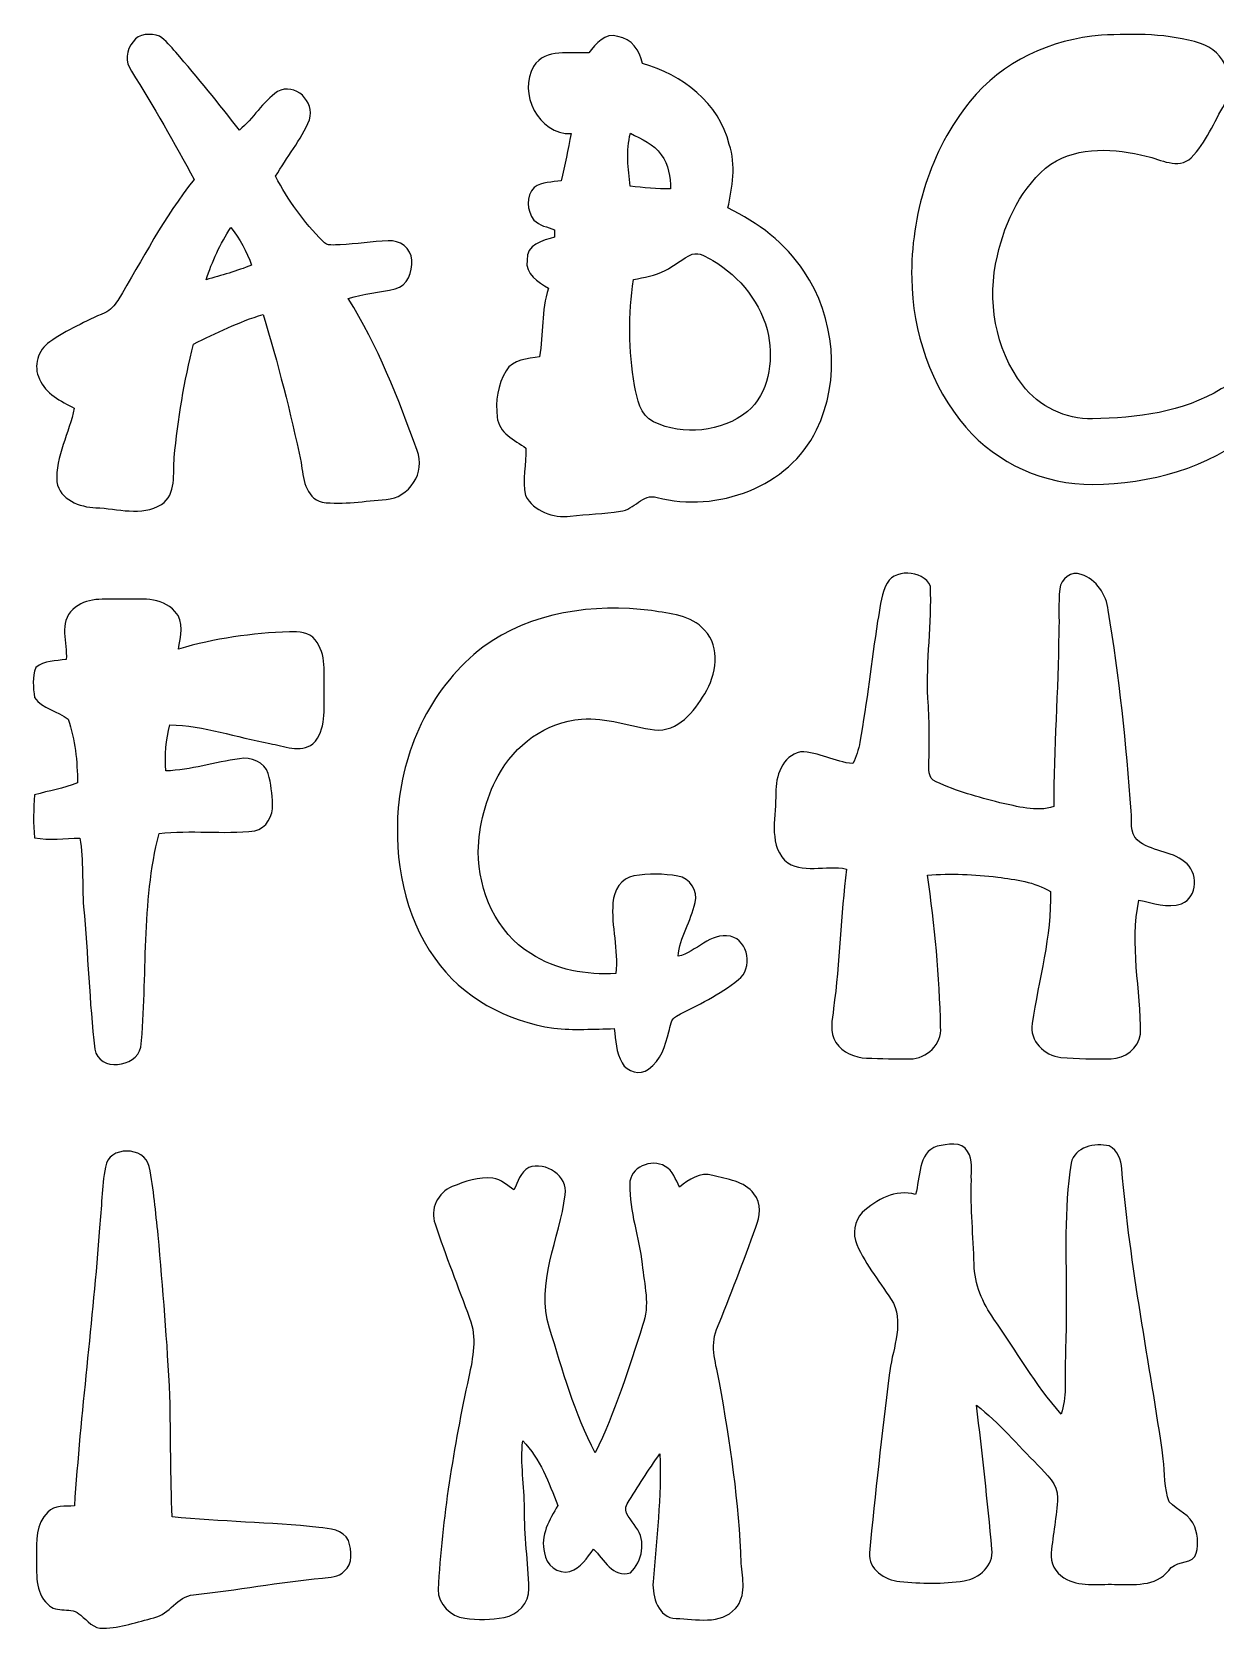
# Model space of a CAD drawing. Header units: centimetres. Extents: x -10.1 to 10.1, y -13.1 to 13.4.
# Drawn here: x -10.04 to 1.39, y -2.04 to 13.39 of the extents above; entities that cross this region are included whole.
import ezdxf

# ---------------------------------------------------------------- set-up
doc = ezdxf.new("R2010")
doc.units = ezdxf.units.CM
doc.header["$MEASUREMENT"] = 0
doc.layers.add('Camada 1', color=7, linetype='Continuous')

msp = doc.modelspace()

# ---------------------------------------------------------------- linework, layer by layer
at = {"layer": 'Camada 1', "color": 156}
for points, knots in [([(-9.05862, 13.29372), (-9.00677, 13.37839), (-8.88752, 13.37486), (-8.80392, 13.3484), (-8.80392, 13.3484), (-8.74289, 13.30571), (-8.69526, 13.24715), (-8.64552, 13.19247), (-8.64552, 13.19247), (-8.43597, 12.94588), (-8.22889, 12.69682), (-8.03204, 12.43965), (-8.03204, 12.43965), (-7.89552, 12.55042), (-7.80873, 12.71305), (-7.66234, 12.81147), (-7.66234, 12.81147), (-7.49477, 12.90567), (-7.2958, 12.71375), (-7.35436, 12.54054), (-7.35436, 12.54054), (-7.43654, 12.34369), (-7.57519, 12.17682), (-7.68208, 11.99338), (-7.68208, 11.99338), (-7.56179, 11.76408), (-7.41009, 11.54923), (-7.22629, 11.36685), (-7.22629, 11.36685), (-7.18538, 11.31358), (-7.11517, 11.33263), (-7.05767, 11.33263), (-7.05767, 11.33263), (-6.90279, 11.33968), (-6.74899, 11.36297), (-6.59411, 11.37002), (-6.59411, 11.37002), (-6.48511, 11.38132), (-6.36905, 11.29735), (-6.36622, 11.18305), (-6.36622, 11.18305), (-6.35811, 11.07369), (-6.40432, 10.93152), (-6.52533, 10.90612), (-6.52533, 10.90612), (-6.67561, 10.86979), (-6.8319, 10.86167), (-6.97934, 10.81334), (-6.97934, 10.81334), (-6.695, 10.35508), (-6.4971, 9.85026), (-6.31542, 9.34473), (-6.31542, 9.34473), (-6.22618, 9.13659), (-6.39197, 8.88259), (-6.61492, 8.8713), (-6.61492, 8.8713), (-6.81955, 8.85684), (-7.02592, 8.81873), (-7.23053, 8.84413), (-7.23053, 8.84413), (-7.40233, 8.88858), (-7.41186, 9.08438), (-7.43549, 9.22761), (-7.43549, 9.22761), (-7.53604, 9.7102), (-7.66022, 10.18786), (-7.80274, 10.65952), (-7.80274, 10.65952), (-8.03557, 10.58615), (-8.25641, 10.48103), (-8.47478, 10.37307), (-8.47478, 10.37307), (-8.56473, 10.0136), (-8.62718, 9.64635), (-8.66034, 9.27734), (-8.66034, 9.27734), (-8.67515, 9.12354), (-8.63635, 8.92245), (-8.78557, 8.82156), (-8.78557, 8.82156), (-8.97713, 8.70514), (-9.20962, 8.78346), (-9.4181, 8.79157), (-9.4181, 8.79157), (-9.57367, 8.79581), (-9.76524, 8.86882), (-9.79592, 9.03993), (-9.79592, 9.03993), (-9.80969, 9.2897), (-9.67351, 9.51406), (-9.62659, 9.75395), (-9.62659, 9.75395), (-9.75606, 9.82098), (-9.90458, 9.89117), (-9.96349, 10.03476), (-9.96349, 10.03476), (-10.02594, 10.15894), (-9.9762, 10.31627), (-9.86402, 10.39318), (-9.86402, 10.39318), (-9.69997, 10.50924), (-9.51476, 10.59109), (-9.33309, 10.6754), (-9.33309, 10.6754), (-9.27699, 10.69798), (-9.23678, 10.74384), (-9.20714, 10.795), (-9.20714, 10.795), (-8.96549, 11.18693), (-8.76088, 11.60356), (-8.46807, 11.96199), (-8.46807, 11.96199), (-8.65963, 12.31723), (-8.86106, 12.66754), (-9.07415, 13.01009), (-9.07415, 13.01009), (-9.13729, 13.09511), (-9.12741, 13.21505), (-9.05862, 13.29372)], [0, 0, 0, 0, 0.03225806, 0.03225806, 0.03225806, 0.03225806, 0.06451613, 0.06451613, 0.06451613, 0.06451613, 0.09677419, 0.09677419, 0.09677419, 0.09677419, 0.12903226, 0.12903226, 0.12903226, 0.12903226, 0.16129032, 0.16129032, 0.16129032, 0.16129032, 0.19354839, 0.19354839, 0.19354839, 0.19354839, 0.22580645, 0.22580645, 0.22580645, 0.22580645, 0.25806452, 0.25806452, 0.25806452, 0.25806452, 0.29032258, 0.29032258, 0.29032258, 0.29032258, 0.32258065, 0.32258065, 0.32258065, 0.32258065, 0.35483871, 0.35483871, 0.35483871, 0.35483871, 0.38709677, 0.38709677, 0.38709677, 0.38709677, 0.41935484, 0.41935484, 0.41935484, 0.41935484, 0.4516129, 0.4516129, 0.4516129, 0.4516129, 0.48387097, 0.48387097, 0.48387097, 0.48387097, 0.51612903, 0.51612903, 0.51612903, 0.51612903, 0.5483871, 0.5483871, 0.5483871, 0.5483871, 0.58064516, 0.58064516, 0.58064516, 0.58064516, 0.61290323, 0.61290323, 0.61290323, 0.61290323, 0.64516129, 0.64516129, 0.64516129, 0.64516129, 0.67741935, 0.67741935, 0.67741935, 0.67741935, 0.70967742, 0.70967742, 0.70967742, 0.70967742, 0.74193548, 0.74193548, 0.74193548, 0.74193548, 0.77419355, 0.77419355, 0.77419355, 0.77419355, 0.80645161, 0.80645161, 0.80645161, 0.80645161, 0.83870968, 0.83870968, 0.83870968, 0.83870968, 0.87096774, 0.87096774, 0.87096774, 0.87096774, 0.90322581, 0.90322581, 0.90322581, 0.90322581, 0.93548387, 0.93548387, 0.93548387, 0.93548387, 1, 1, 1, 1]), ([(-4.65525, 13.18648), (-4.5854, 13.27008), (-4.50215, 13.38826), (-4.37479, 13.34381), (-4.37479, 13.34381), (-4.23969, 13.32582), (-4.16594, 13.20623), (-4.13737, 13.08417), (-4.13737, 13.08417), (-3.75673, 12.97763), (-3.39407, 12.70141), (-3.29881, 12.30206), (-3.29881, 12.30206), (-3.23108, 12.10027), (-3.26955, 11.88966), (-3.31152, 11.68788), (-3.31152, 11.68788), (-3.0219, 11.54712), (-2.7559, 11.34815), (-2.57703, 11.07651), (-2.57703, 11.07651), (-2.27965, 10.63166), (-2.21791, 10.02629), (-2.45674, 9.54263), (-2.45674, 9.54263), (-2.72133, 8.98736), (-3.42018, 8.74148), (-3.99555, 8.88964), (-3.99555, 8.88964), (-4.13631, 8.93586), (-4.21745, 8.76723), (-4.3501, 8.75735), (-4.3501, 8.75735), (-4.51061, 8.73372), (-4.67325, 8.72842), (-4.83446, 8.70902), (-4.83446, 8.70902), (-4.99991, 8.68715), (-5.18583, 8.7577), (-5.26803, 8.90905), (-5.26803, 8.90905), (-5.30436, 9.05933), (-5.25744, 9.21455), (-5.26274, 9.3673), (-5.26274, 9.3673), (-5.37457, 9.44386), (-5.52626, 9.51406), (-5.54107, 9.66716), (-5.54107, 9.66716), (-5.55978, 9.81851), (-5.53473, 9.98184), (-5.4557, 10.11413), (-5.4557, 10.11413), (-5.38902, 10.22631), (-5.24544, 10.22843), (-5.1315, 10.25031), (-5.1315, 10.25031), (-5.09551, 10.47009), (-5.11598, 10.69692), (-5.04684, 10.91106), (-5.04684, 10.91106), (-5.14456, 10.97386), (-5.27402, 11.04511), (-5.2518, 11.18376), (-5.2518, 11.18376), (-5.26661, 11.33545), (-5.09729, 11.3725), (-4.98651, 11.4067), (-4.98651, 11.4067), (-4.98651, 11.42434), (-4.98615, 11.45998), (-4.98615, 11.47762), (-4.98615, 11.47762), (-5.05424, 11.50408), (-5.13432, 11.51501), (-5.18617, 11.57111), (-5.18617, 11.57111), (-5.25426, 11.6593), (-5.26767, 11.80288), (-5.18407, 11.88543), (-5.18407, 11.88543), (-5.10892, 11.94011), (-5.01049, 11.93764), (-4.92195, 11.94858), (-4.92195, 11.94858), (-4.88984, 12.10098), (-4.85386, 12.25232), (-4.8274, 12.40577), (-4.8274, 12.40577), (-5.14419, 12.39555), (-5.33964, 12.79877), (-5.18971, 13.05594), (-5.18971, 13.05594), (-5.07152, 13.2348), (-4.83588, 13.1766), (-4.65525, 13.18648)], [0, 0, 0, 0, 0.04, 0.04, 0.04, 0.04, 0.08, 0.08, 0.08, 0.08, 0.12, 0.12, 0.12, 0.12, 0.16, 0.16, 0.16, 0.16, 0.2, 0.2, 0.2, 0.2, 0.24, 0.24, 0.24, 0.24, 0.28, 0.28, 0.28, 0.28, 0.32, 0.32, 0.32, 0.32, 0.36, 0.36, 0.36, 0.36, 0.4, 0.4, 0.4, 0.4, 0.44, 0.44, 0.44, 0.44, 0.48, 0.48, 0.48, 0.48, 0.52, 0.52, 0.52, 0.52, 0.56, 0.56, 0.56, 0.56, 0.6, 0.6, 0.6, 0.6, 0.64, 0.64, 0.64, 0.64, 0.68, 0.68, 0.68, 0.68, 0.72, 0.72, 0.72, 0.72, 0.76, 0.76, 0.76, 0.76, 0.8, 0.8, 0.8, 0.8, 0.84, 0.84, 0.84, 0.84, 0.88, 0.88, 0.88, 0.88, 0.92, 0.92, 0.92, 0.92, 1, 1, 1, 1]), ([(0.29598, 13.35651), (0.6163, 13.3731), (0.94473, 13.37344), (1.25377, 13.27784), (1.25377, 13.27784), (1.48378, 13.20518), (1.62877, 12.90496), (1.48943, 12.69223), (1.48943, 12.69223), (1.38289, 12.51866), (1.3088, 12.31864), (1.16451, 12.17153), (1.16451, 12.17153), (1.0354, 12.05723), (0.86995, 12.15636), (0.72989, 12.18953), (0.72989, 12.18953), (0.42862, 12.26185), (0.08113, 12.28689), (-0.19085, 12.11226), (-0.19085, 12.11226), (-0.47342, 11.8999), (-0.63183, 11.56123), (-0.70908, 11.22397), (-0.70908, 11.22397), (-0.81068, 10.80099), (-0.73342, 10.32544), (-0.46601, 9.97761), (-0.46601, 9.97761), (-0.30902, 9.76736), (-0.05045, 9.64459), (0.21132, 9.65059), (0.21132, 9.65059), (0.63816, 9.65623), (1.08267, 9.71444), (1.45486, 9.93845), (1.45486, 9.93845), (1.52541, 9.97231), (1.59914, 10.03546), (1.68275, 10.01148), (1.68275, 10.01148), (1.86689, 9.93386), (1.9251, 9.65799), (1.76213, 9.52782), (1.76213, 9.52782), (1.32997, 9.1768), (0.76305, 9.01911), (0.21201, 9.017), (0.21201, 9.017), (-0.25152, 9.01276), (-0.71084, 9.21808), (-1.01389, 9.56945), (-1.01389, 9.56945), (-1.35502, 9.96456), (-1.52752, 10.48879), (-1.5367, 11.00737), (-1.5367, 11.00737), (-1.54445, 11.61768), (-1.36031, 12.24138), (-0.97225, 12.71869), (-0.97225, 12.71869), (-0.66569, 13.10181), (-0.18767, 13.31948), (0.29598, 13.35651)], [0, 0, 0, 0, 0.05882353, 0.05882353, 0.05882353, 0.05882353, 0.11764706, 0.11764706, 0.11764706, 0.11764706, 0.17647059, 0.17647059, 0.17647059, 0.17647059, 0.23529412, 0.23529412, 0.23529412, 0.23529412, 0.29411765, 0.29411765, 0.29411765, 0.29411765, 0.35294118, 0.35294118, 0.35294118, 0.35294118, 0.41176471, 0.41176471, 0.41176471, 0.41176471, 0.47058824, 0.47058824, 0.47058824, 0.47058824, 0.52941176, 0.52941176, 0.52941176, 0.52941176, 0.58823529, 0.58823529, 0.58823529, 0.58823529, 0.64705882, 0.64705882, 0.64705882, 0.64705882, 0.70588235, 0.70588235, 0.70588235, 0.70588235, 0.76470588, 0.76470588, 0.76470588, 0.76470588, 0.82352941, 0.82352941, 0.82352941, 0.82352941, 0.88235294, 0.88235294, 0.88235294, 0.88235294, 1, 1, 1, 1]), ([(-4.25555, 11.89743), (-4.25555, 11.89743), (-4.25555, 11.89743), (-4.25555, 11.89743), (-4.25555, 11.89743), (-4.12644, 11.88191), (-3.99661, 11.87273), (-3.86644, 11.87167), (-3.86644, 11.87167), (-3.86785, 11.98668), (-3.88513, 12.10733), (-3.95569, 12.20187), (-3.95569, 12.20187), (-4.0259, 12.30559), (-4.14655, 12.35498), (-4.25414, 12.40966), (-4.25414, 12.40966), (-4.29718, 12.24138), (-4.27743, 12.06712), (-4.25555, 11.89743)], [0, 0, 0, 0, 0.16666667, 0.16666667, 0.16666667, 0.16666667, 0.33333333, 0.33333333, 0.33333333, 0.33333333, 0.5, 0.5, 0.5, 0.5, 0.66666667, 0.66666667, 0.66666667, 0.66666667, 1, 1, 1, 1]), ([(-8.35307, 10.99326), (-8.35307, 10.99326), (-8.35307, 10.99326), (-8.35307, 10.99326), (-8.35307, 10.99326), (-8.20561, 11.037), (-8.05673, 11.07757), (-7.91351, 11.13472), (-7.91351, 11.13472), (-7.96148, 11.26596), (-8.0264, 11.39048), (-8.11494, 11.49879), (-8.11494, 11.49879), (-8.21548, 11.34145), (-8.29627, 11.17141), (-8.35307, 10.99326)], [0, 0, 0, 0, 0.2, 0.2, 0.2, 0.2, 0.4, 0.4, 0.4, 0.4, 0.6, 0.6, 0.6, 0.6, 1, 1, 1, 1]), ([(-3.91865, 11.08286), (-3.91865, 11.08286), (-3.91865, 11.08286), (-3.91865, 11.08286), (-3.91865, 11.08286), (-4.01319, 11.03312), (-4.12043, 11.01795), (-4.22416, 10.99643), (-4.22416, 10.99643), (-4.27496, 10.65812), (-4.26966, 10.31028), (-4.21569, 9.97267), (-4.21569, 9.97267), (-4.18641, 9.84497), (-4.16489, 9.68375), (-4.03083, 9.62201), (-4.03083, 9.62201), (-3.74332, 9.48019), (-3.37502, 9.52429), (-3.12278, 9.71973), (-3.12278, 9.71973), (-2.91606, 9.89929), (-2.87408, 10.19986), (-2.92064, 10.45668), (-2.92064, 10.45668), (-2.98062, 10.76254), (-3.1958, 11.02218), (-3.45827, 11.18129), (-3.45827, 11.18129), (-3.51895, 11.21268), (-3.58527, 11.26207), (-3.65653, 11.24126), (-3.65653, 11.24126), (-3.74931, 11.19751), (-3.82729, 11.12872), (-3.91865, 11.08286)], [0, 0, 0, 0, 0.1, 0.1, 0.1, 0.1, 0.2, 0.2, 0.2, 0.2, 0.3, 0.3, 0.3, 0.3, 0.4, 0.4, 0.4, 0.4, 0.5, 0.5, 0.5, 0.5, 0.6, 0.6, 0.6, 0.6, 0.7, 0.7, 0.7, 0.7, 0.8, 0.8, 0.8, 0.8, 1, 1, 1, 1]), ([(-1.78893, 8.03275), (-1.72649, 8.2116), (-1.42416, 8.19043), (-1.35573, 8.03486), (-1.35573, 8.03486), (-1.33879, 7.67362), (-1.39912, 7.31166), (-1.38041, 6.94972), (-1.38041, 6.94972), (-1.3656, 6.74933), (-1.36313, 6.54826), (-1.37018, 6.34753), (-1.37018, 6.34753), (-1.36701, 6.27556), (-1.38711, 6.17361), (-1.29962, 6.14398), (-1.29962, 6.14398), (-1.10525, 6.05013), (-0.89464, 5.99615), (-0.6865, 5.94147), (-0.6865, 5.94147), (-0.5154, 5.90585), (-0.33655, 5.84834), (-0.16262, 5.90337), (-0.16262, 5.90337), (-0.16686, 6.46394), (-0.11923, 7.02344), (-0.11535, 7.58401), (-0.11535, 7.58401), (-0.10829, 7.72512), (-0.12171, 7.86694), (-0.10548, 8.00699), (-0.10548, 8.00699), (-0.0963, 8.10048), (0.00881, 8.18585), (0.10125, 8.1474), (0.10125, 8.1474), (0.24977, 8.09837), (0.34395, 7.95055), (0.36264, 7.79992), (0.36264, 7.79992), (0.46884, 7.1568), (0.53728, 6.50804), (0.58349, 5.85786), (0.58349, 5.85786), (0.59689, 5.76579), (0.56268, 5.64973), (0.64347, 5.58095), (0.64347, 5.58095), (0.77328, 5.46664), (0.96801, 5.48111), (1.10031, 5.36892), (1.10031, 5.36892), (1.23331, 5.27578), (1.23048, 5.0292), (1.07102, 4.96534), (1.07102, 4.96534), (0.93415, 4.92054), (0.79304, 4.9717), (0.65863, 4.99991), (0.65863, 4.99991), (0.56797, 4.57164), (0.67697, 4.13525), (0.67486, 3.70382), (0.67486, 3.70382), (0.65405, 3.56904), (0.52351, 3.46745), (0.3891, 3.46745), (0.3891, 3.46745), (0.22754, 3.46392), (0.0649, 3.46604), (-0.09596, 3.4798), (-0.09596, 3.4798), (-0.25364, 3.49956), (-0.40357, 3.63926), (-0.37146, 3.80824), (-0.37146, 3.80824), (-0.31114, 4.23298), (-0.18133, 4.65172), (-0.19649, 5.08458), (-0.19649, 5.08458), (-0.35065, 5.17594), (-0.53128, 5.19923), (-0.70555, 5.22181), (-0.70555, 5.22181), (-0.93062, 5.24968), (-1.15817, 5.25814), (-1.3843, 5.24262), (-1.3843, 5.24262), (-1.31339, 4.75543), (-1.26683, 4.26473), (-1.2573, 3.7726), (-1.2573, 3.7726), (-1.2393, 3.60927), (-1.39276, 3.46569), (-1.55117, 3.46638), (-1.55117, 3.46638), (-1.69192, 3.46287), (-1.83232, 3.4692), (-1.97309, 3.4738), (-1.97309, 3.4738), (-2.08562, 3.47802), (-2.20451, 3.52777), (-2.26835, 3.62374), (-2.26835, 3.62374), (-2.33574, 3.72145), (-2.30222, 3.84457), (-2.292, 3.95323), (-2.292, 3.95323), (-2.22919, 4.40019), (-2.22144, 4.85245), (-2.16675, 5.30014), (-2.16675, 5.30014), (-2.36326, 5.34811), (-2.60032, 5.24157), (-2.76577, 5.38514), (-2.76577, 5.38514), (-2.92206, 5.56577), (-2.84726, 5.81907), (-2.84833, 6.03462), (-2.84833, 6.03462), (-2.85291, 6.19512), (-2.78765, 6.39409), (-2.6109, 6.4329), (-2.6109, 6.4329), (-2.43557, 6.43502), (-2.27824, 6.33377), (-2.10361, 6.31859), (-2.10361, 6.31859), (-2.07327, 6.38527), (-2.04893, 6.45512), (-2.03658, 6.52744), (-2.03658, 6.52744), (-1.96814, 6.91479), (-1.92546, 7.30603), (-1.86584, 7.69443), (-1.86584, 7.69443), (-1.84608, 7.80837), (-1.83373, 7.9255), (-1.78893, 8.03275)], [0, 0, 0, 0, 0.02777778, 0.02777778, 0.02777778, 0.02777778, 0.05555556, 0.05555556, 0.05555556, 0.05555556, 0.08333333, 0.08333333, 0.08333333, 0.08333333, 0.11111111, 0.11111111, 0.11111111, 0.11111111, 0.13888889, 0.13888889, 0.13888889, 0.13888889, 0.16666667, 0.16666667, 0.16666667, 0.16666667, 0.19444444, 0.19444444, 0.19444444, 0.19444444, 0.22222222, 0.22222222, 0.22222222, 0.22222222, 0.25, 0.25, 0.25, 0.25, 0.27777778, 0.27777778, 0.27777778, 0.27777778, 0.30555556, 0.30555556, 0.30555556, 0.30555556, 0.33333333, 0.33333333, 0.33333333, 0.33333333, 0.36111111, 0.36111111, 0.36111111, 0.36111111, 0.38888889, 0.38888889, 0.38888889, 0.38888889, 0.41666667, 0.41666667, 0.41666667, 0.41666667, 0.44444444, 0.44444444, 0.44444444, 0.44444444, 0.47222222, 0.47222222, 0.47222222, 0.47222222, 0.5, 0.5, 0.5, 0.5, 0.52777778, 0.52777778, 0.52777778, 0.52777778, 0.55555556, 0.55555556, 0.55555556, 0.55555556, 0.58333333, 0.58333333, 0.58333333, 0.58333333, 0.61111111, 0.61111111, 0.61111111, 0.61111111, 0.63888889, 0.63888889, 0.63888889, 0.63888889, 0.66666667, 0.66666667, 0.66666667, 0.66666667, 0.69444444, 0.69444444, 0.69444444, 0.69444444, 0.72222222, 0.72222222, 0.72222222, 0.72222222, 0.75, 0.75, 0.75, 0.75, 0.77777778, 0.77777778, 0.77777778, 0.77777778, 0.80555556, 0.80555556, 0.80555556, 0.80555556, 0.83333333, 0.83333333, 0.83333333, 0.83333333, 0.86111111, 0.86111111, 0.86111111, 0.86111111, 0.88888889, 0.88888889, 0.88888889, 0.88888889, 0.91666667, 0.91666667, 0.91666667, 0.91666667, 0.94444444, 0.94444444, 0.94444444, 0.94444444, 1, 1, 1, 1]), ([(-9.63929, 7.80803), (-9.51688, 7.93115), (-9.32991, 7.90539), (-9.17222, 7.90856), (-9.17222, 7.90856), (-8.99618, 7.90504), (-8.7831, 7.9375), (-8.65399, 7.78791), (-8.65399, 7.78791), (-8.55627, 7.6902), (-8.60636, 7.54415), (-8.61836, 7.4249), (-8.61836, 7.4249), (-8.27122, 7.53073), (-7.90927, 7.57765), (-7.54768, 7.59319), (-7.54768, 7.59319), (-7.46054, 7.59354), (-7.35646, 7.59142), (-7.29967, 7.51416), (-7.29967, 7.51416), (-7.18643, 7.37658), (-7.21713, 7.18538), (-7.21147, 7.02027), (-7.21147, 7.02027), (-7.21676, 6.84917), (-7.18714, 6.6435), (-7.32084, 6.51121), (-7.32084, 6.51121), (-7.4422, 6.41526), (-7.60448, 6.49181), (-7.73888, 6.51262), (-7.73888, 6.51262), (-8.05991, 6.57331), (-8.37388, 6.68619), (-8.70231, 6.6943), (-8.70231, 6.6943), (-8.74395, 6.54967), (-8.75312, 6.39797), (-8.74183, 6.2484), (-8.74183, 6.2484), (-8.50053, 6.25651), (-8.26981, 6.33306), (-8.03204, 6.36656), (-8.03204, 6.36656), (-7.92198, 6.38598), (-7.78862, 6.33552), (-7.75299, 6.22194), (-7.75299, 6.22194), (-7.72688, 6.12493), (-7.71384, 6.02473), (-7.71065, 5.92454), (-7.71065, 5.92454), (-7.70536, 5.81625), (-7.77098, 5.69348), (-7.88246, 5.66844), (-7.88246, 5.66844), (-8.19008, 5.6335), (-8.50159, 5.68077), (-8.80815, 5.64303), (-8.80815, 5.64303), (-8.98066, 4.96922), (-8.91786, 4.26507), (-8.98312, 3.57823), (-8.98312, 3.57823), (-9.03111, 3.38067), (-9.38636, 3.33657), (-9.42939, 3.56059), (-9.42939, 3.56059), (-9.48125, 4.01708), (-9.49395, 4.47781), (-9.53664, 4.93535), (-9.53664, 4.93535), (-9.55463, 5.15691), (-9.53311, 5.38091), (-9.57473, 5.6), (-9.57473, 5.6), (-9.72043, 5.59576), (-9.86719, 5.5753), (-10.01218, 5.6021), (-10.01218, 5.6021), (-10.02206, 5.74038), (-10.02347, 5.8794), (-10.00971, 6.01732), (-10.00971, 6.01732), (-9.87248, 6.05825), (-9.72855, 6.07625), (-9.59626, 6.13375), (-9.59626, 6.13375), (-9.59626, 6.34047), (-9.61777, 6.55072), (-9.68551, 6.74722), (-9.68551, 6.74722), (-9.78711, 6.82766), (-9.93457, 6.84564), (-10.01183, 6.95819), (-10.01183, 6.95819), (-10.02242, 7.05309), (-10.03582, 7.1568), (-9.99771, 7.24641), (-9.99771, 7.24641), (-9.91904, 7.31838), (-9.80333, 7.30956), (-9.70456, 7.32508), (-9.70456, 7.32508), (-9.69115, 7.48488), (-9.78182, 7.68526), (-9.63929, 7.80803)], [0, 0, 0, 0, 0.03571429, 0.03571429, 0.03571429, 0.03571429, 0.07142857, 0.07142857, 0.07142857, 0.07142857, 0.10714286, 0.10714286, 0.10714286, 0.10714286, 0.14285714, 0.14285714, 0.14285714, 0.14285714, 0.17857143, 0.17857143, 0.17857143, 0.17857143, 0.21428571, 0.21428571, 0.21428571, 0.21428571, 0.25, 0.25, 0.25, 0.25, 0.28571429, 0.28571429, 0.28571429, 0.28571429, 0.32142857, 0.32142857, 0.32142857, 0.32142857, 0.35714286, 0.35714286, 0.35714286, 0.35714286, 0.39285714, 0.39285714, 0.39285714, 0.39285714, 0.42857143, 0.42857143, 0.42857143, 0.42857143, 0.46428571, 0.46428571, 0.46428571, 0.46428571, 0.5, 0.5, 0.5, 0.5, 0.53571429, 0.53571429, 0.53571429, 0.53571429, 0.57142857, 0.57142857, 0.57142857, 0.57142857, 0.60714286, 0.60714286, 0.60714286, 0.60714286, 0.64285714, 0.64285714, 0.64285714, 0.64285714, 0.67857143, 0.67857143, 0.67857143, 0.67857143, 0.71428571, 0.71428571, 0.71428571, 0.71428571, 0.75, 0.75, 0.75, 0.75, 0.78571429, 0.78571429, 0.78571429, 0.78571429, 0.82142857, 0.82142857, 0.82142857, 0.82142857, 0.85714286, 0.85714286, 0.85714286, 0.85714286, 0.89285714, 0.89285714, 0.89285714, 0.89285714, 0.92857143, 0.92857143, 0.92857143, 0.92857143, 1, 1, 1, 1]), ([(-5.67901, 7.4429), (-5.21652, 7.7865), (-4.60903, 7.86694), (-4.04953, 7.79814), (-4.04953, 7.79814), (-3.87173, 7.76464), (-3.66501, 7.75723), (-3.538, 7.60906), (-3.538, 7.60906), (-3.37819, 7.44114), (-3.42477, 7.17549), (-3.53625, 6.99416), (-3.53625, 6.99416), (-3.63748, 6.82059), (-3.79623, 6.6241), (-4.02025, 6.64386), (-4.02025, 6.64386), (-4.25626, 6.6749), (-4.48522, 6.77157), (-4.72756, 6.74687), (-4.72756, 6.74687), (-5.07047, 6.72606), (-5.37174, 6.49605), (-5.53225, 6.20041), (-5.53225, 6.20041), (-5.65396, 5.97605), (-5.71641, 5.72206), (-5.72452, 5.4677), (-5.72452, 5.4677), (-5.72135, 5.08635), (-5.55059, 4.68665), (-5.21582, 4.4831), (-5.21582, 4.4831), (-4.97487, 4.32223), (-4.67818, 4.27531), (-4.39349, 4.29083), (-4.39349, 4.29083), (-4.37127, 4.52013), (-4.43934, 4.74627), (-4.42312, 4.97521), (-4.42312, 4.97521), (-4.41466, 5.09093), (-4.34269, 5.21582), (-4.21957, 5.23521), (-4.21957, 5.23521), (-4.07952, 5.25604), (-3.93417, 5.25744), (-3.79448, 5.23134), (-3.79448, 5.23134), (-3.6777, 5.21545), (-3.59938, 5.0874), (-3.62973, 4.97557), (-3.62973, 4.97557), (-3.66783, 4.79743), (-3.77613, 4.64114), (-3.79377, 4.45735), (-3.79377, 4.45735), (-3.61456, 4.49615), (-3.48368, 4.69299), (-3.28824, 4.6503), (-3.28824, 4.6503), (-3.10727, 4.60728), (-3.06987, 4.34128), (-3.21062, 4.23157), (-3.21062, 4.23157), (-3.39054, 4.08481), (-3.60327, 3.98638), (-3.80824, 3.87984), (-3.80824, 3.87984), (-3.86503, 3.85197), (-3.86537, 3.78071), (-3.88372, 3.72816), (-3.88372, 3.72816), (-3.91512, 3.5955), (-3.95746, 3.44769), (-4.07811, 3.36797), (-4.07811, 3.36797), (-4.1589, 3.30234), (-4.288, 3.33869), (-4.33492, 3.42793), (-4.33492, 3.42793), (-4.39208, 3.52812), (-4.39702, 3.64666), (-4.40972, 3.75813), (-4.40972, 3.75813), (-4.6048, 3.75496), (-4.8006, 3.7412), (-4.99497, 3.76202), (-4.99497, 3.76202), (-5.44547, 3.82729), (-5.88115, 4.06047), (-6.14469, 4.43759), (-6.14469, 4.43759), (-6.44172, 4.85527), (-6.53732, 5.38797), (-6.4971, 5.89173), (-6.4971, 5.89173), (-6.44596, 6.48828), (-6.1595, 7.07672), (-5.67901, 7.4429)], [0, 0, 0, 0, 0.03846154, 0.03846154, 0.03846154, 0.03846154, 0.07692308, 0.07692308, 0.07692308, 0.07692308, 0.11538462, 0.11538462, 0.11538462, 0.11538462, 0.15384615, 0.15384615, 0.15384615, 0.15384615, 0.19230769, 0.19230769, 0.19230769, 0.19230769, 0.23076923, 0.23076923, 0.23076923, 0.23076923, 0.26923077, 0.26923077, 0.26923077, 0.26923077, 0.30769231, 0.30769231, 0.30769231, 0.30769231, 0.34615385, 0.34615385, 0.34615385, 0.34615385, 0.38461538, 0.38461538, 0.38461538, 0.38461538, 0.42307692, 0.42307692, 0.42307692, 0.42307692, 0.46153846, 0.46153846, 0.46153846, 0.46153846, 0.5, 0.5, 0.5, 0.5, 0.53846154, 0.53846154, 0.53846154, 0.53846154, 0.57692308, 0.57692308, 0.57692308, 0.57692308, 0.61538462, 0.61538462, 0.61538462, 0.61538462, 0.65384615, 0.65384615, 0.65384615, 0.65384615, 0.69230769, 0.69230769, 0.69230769, 0.69230769, 0.73076923, 0.73076923, 0.73076923, 0.73076923, 0.76923077, 0.76923077, 0.76923077, 0.76923077, 0.80769231, 0.80769231, 0.80769231, 0.80769231, 0.84615385, 0.84615385, 0.84615385, 0.84615385, 0.88461538, 0.88461538, 0.88461538, 0.88461538, 0.92307692, 0.92307692, 0.92307692, 0.92307692, 1, 1, 1, 1]), ([(-9.32568, 2.4204), (-9.29887, 2.62924), (-8.94291, 2.62466), (-8.90375, 2.425), (-8.90375, 2.425), (-8.85578, 2.20768), (-8.84237, 1.98472), (-8.81626, 1.76388), (-8.81626, 1.76388), (-8.77076, 1.24707), (-8.72736, 0.72955), (-8.70338, 0.21096), (-8.70338, 0.21096), (-8.69385, -0.17885), (-8.69738, -0.56938), (-8.68221, -0.95919), (-8.68221, -0.95919), (-8.21054, -1.00612), (-7.7357, -1.01106), (-7.26475, -1.06009), (-7.26475, -1.06009), (-7.16068, -1.0728), (-7.02909, -1.08055), (-6.97652, -1.1885), (-6.97652, -1.1885), (-6.94831, -1.2841), (-6.93103, -1.41323), (-7.01781, -1.48483), (-7.01781, -1.48483), (-7.07248, -1.54269), (-7.1568, -1.53987), (-7.22982, -1.55046), (-7.22982, -1.55046), (-7.64645, -1.58996), (-8.05849, -1.66828), (-8.47442, -1.71238), (-8.47442, -1.71238), (-8.63388, -1.72437), (-8.70479, -1.90183), (-8.85684, -1.93392), (-8.85684, -1.93392), (-9.01805, -1.97202), (-9.17786, -2.0327), (-9.34543, -2.03553), (-9.34543, -2.03553), (-9.43892, -2.04294), (-9.4996, -1.96179), (-9.56486, -1.90923), (-9.56486, -1.90923), (-9.64811, -1.81997), (-9.79981, -1.89793), (-9.88201, -1.80304), (-9.88201, -1.80304), (-10.01148, -1.68697), (-9.98784, -1.49718), (-9.99172, -1.3409), (-9.99172, -1.3409), (-9.98889, -1.19556), (-10.0023, -1.02059), (-9.88201, -0.91475), (-9.88201, -0.91475), (-9.8171, -0.84278), (-9.71232, -0.86077), (-9.62589, -0.85266), (-9.62589, -0.85266), (-9.56591, 0.04444), (-9.44774, 0.93661), (-9.38247, 1.83303), (-9.38247, 1.83303), (-9.36096, 2.02847), (-9.36377, 2.22673), (-9.32568, 2.4204)], [0, 0, 0, 0, 0.05263158, 0.05263158, 0.05263158, 0.05263158, 0.10526316, 0.10526316, 0.10526316, 0.10526316, 0.15789474, 0.15789474, 0.15789474, 0.15789474, 0.21052632, 0.21052632, 0.21052632, 0.21052632, 0.26315789, 0.26315789, 0.26315789, 0.26315789, 0.31578947, 0.31578947, 0.31578947, 0.31578947, 0.36842105, 0.36842105, 0.36842105, 0.36842105, 0.42105263, 0.42105263, 0.42105263, 0.42105263, 0.47368421, 0.47368421, 0.47368421, 0.47368421, 0.52631579, 0.52631579, 0.52631579, 0.52631579, 0.57894737, 0.57894737, 0.57894737, 0.57894737, 0.63157895, 0.63157895, 0.63157895, 0.63157895, 0.68421053, 0.68421053, 0.68421053, 0.68421053, 0.73684211, 0.73684211, 0.73684211, 0.73684211, 0.78947368, 0.78947368, 0.78947368, 0.78947368, 0.84210526, 0.84210526, 0.84210526, 0.84210526, 0.89473684, 0.89473684, 0.89473684, 0.89473684, 1, 1, 1, 1]), ([(-1.2908, 2.62361), (-1.19591, 2.63947), (-1.05127, 2.67757), (-0.99659, 2.57069), (-0.99659, 2.57069), (-0.94085, 2.48954), (-0.96378, 2.38583), (-0.9599, 2.29376), (-0.9599, 2.29376), (-0.97084, 2.02282), (-0.94014, 1.75294), (-0.9338, 1.48201), (-0.9338, 1.48201), (-0.93062, 1.2901), (-0.85302, 1.10701), (-0.74224, 0.9525), (-0.74224, 0.9525), (-0.52916, 0.64452), (-0.3422, 0.31608), (-0.09207, 0.03493), (-0.09207, 0.03493), (-0.0695, 0.11535), (-0.05221, 0.19755), (-0.05467, 0.28151), (-0.05467, 0.28151), (-0.05749, 0.55209), (-0.04056, 0.82267), (-0.04409, 1.09361), (-0.04409, 1.09361), (-0.04056, 1.54869), (-0.06843, 2.00766), (0.00353, 2.45886), (0.00353, 2.45886), (0.03668, 2.6162), (0.23495, 2.6564), (0.37076, 2.62502), (0.37076, 2.62502), (0.45437, 2.58197), (0.48894, 2.49025), (0.49354, 2.401), (0.49354, 2.401), (0.5715, 1.4612), (0.7627, 0.53552), (0.89464, -0.39758), (0.89464, -0.39758), (0.90945, -0.53657), (0.90275, -0.68192), (0.9525, -0.81455), (0.9525, -0.81455), (1.03222, -0.89712), (1.15851, -0.9398), (1.19873, -1.05621), (1.19873, -1.05621), (1.22977, -1.14687), (1.24001, -1.25411), (1.20015, -1.34338), (1.20015, -1.34338), (1.131, -1.4171), (1.00507, -1.3864), (0.94684, -1.47601), (0.94684, -1.47601), (0.82196, -1.63759), (0.60359, -1.61079), (0.42333, -1.61183), (0.42333, -1.61183), (0.26034, -1.60372), (0.07972, -1.64076), (-0.06561, -1.54657), (-0.06561, -1.54657), (-0.14746, -1.4993), (-0.2025, -1.40229), (-0.18837, -1.30703), (-0.18837, -1.30703), (-0.1711, -1.12888), (-0.13616, -0.9525), (-0.127, -0.77364), (-0.127, -0.77364), (-0.12312, -0.63923), (-0.236, -0.54892), (-0.31784, -0.45826), (-0.31784, -0.45826), (-0.51399, -0.26492), (-0.69074, -0.05009), (-0.90945, 0.11959), (-0.90945, 0.11959), (-0.85619, -0.34361), (-0.80222, -0.80751), (-0.76234, -1.27212), (-0.76234, -1.27212), (-0.74083, -1.42804), (-0.88511, -1.55645), (-1.02975, -1.57656), (-1.02975, -1.57656), (-1.23506, -1.60867), (-1.44638, -1.60443), (-1.6524, -1.58326), (-1.6524, -1.58326), (-1.79458, -1.57161), (-1.9565, -1.46578), (-1.94556, -1.30739), (-1.94556, -1.30739), (-1.88841, -0.73413), (-1.82457, -0.16157), (-1.75401, 0.41027), (-1.75401, 0.41027), (-1.73143, 0.63923), (-1.60972, 0.88335), (-1.71379, 1.10666), (-1.71379, 1.10666), (-1.83056, 1.29575), (-1.9766, 1.46861), (-2.06728, 1.67323), (-2.06728, 1.67323), (-2.11067, 1.77305), (-2.09161, 1.90217), (-2.01471, 1.98084), (-2.01471, 1.98084), (-1.87607, 2.10643), (-1.69228, 2.21156), (-1.49965, 2.15688), (-1.49965, 2.15688), (-1.45167, 2.31386), (-1.4799, 2.55905), (-1.2908, 2.62361)], [0, 0, 0, 0, 0.03125, 0.03125, 0.03125, 0.03125, 0.0625, 0.0625, 0.0625, 0.0625, 0.09375, 0.09375, 0.09375, 0.09375, 0.125, 0.125, 0.125, 0.125, 0.15625, 0.15625, 0.15625, 0.15625, 0.1875, 0.1875, 0.1875, 0.1875, 0.21875, 0.21875, 0.21875, 0.21875, 0.25, 0.25, 0.25, 0.25, 0.28125, 0.28125, 0.28125, 0.28125, 0.3125, 0.3125, 0.3125, 0.3125, 0.34375, 0.34375, 0.34375, 0.34375, 0.375, 0.375, 0.375, 0.375, 0.40625, 0.40625, 0.40625, 0.40625, 0.4375, 0.4375, 0.4375, 0.4375, 0.46875, 0.46875, 0.46875, 0.46875, 0.5, 0.5, 0.5, 0.5, 0.53125, 0.53125, 0.53125, 0.53125, 0.5625, 0.5625, 0.5625, 0.5625, 0.59375, 0.59375, 0.59375, 0.59375, 0.625, 0.625, 0.625, 0.625, 0.65625, 0.65625, 0.65625, 0.65625, 0.6875, 0.6875, 0.6875, 0.6875, 0.71875, 0.71875, 0.71875, 0.71875, 0.75, 0.75, 0.75, 0.75, 0.78125, 0.78125, 0.78125, 0.78125, 0.8125, 0.8125, 0.8125, 0.8125, 0.84375, 0.84375, 0.84375, 0.84375, 0.875, 0.875, 0.875, 0.875, 0.90625, 0.90625, 0.90625, 0.90625, 0.9375, 0.9375, 0.9375, 0.9375, 1, 1, 1, 1]), ([(-4.26049, 2.25424), (-4.2612, 2.41793), (-4.05024, 2.50754), (-3.919, 2.4278), (-3.919, 2.4278), (-3.84352, 2.38724), (-3.8174, 2.29904), (-3.77966, 2.22744), (-3.77966, 2.22744), (-3.68864, 2.29975), (-3.5821, 2.37596), (-3.45863, 2.34068), (-3.45863, 2.34068), (-3.32034, 2.30187), (-3.1517, 2.28669), (-3.06034, 2.16217), (-3.06034, 2.16217), (-2.98626, 2.07151), (-3.00214, 1.94274), (-3.04129, 1.84043), (-3.04129, 1.84043), (-3.16301, 1.50883), (-3.28789, 1.17792), (-3.42159, 0.8509), (-3.42159, 0.8509), (-3.48791, 0.68474), (-3.42406, 0.50694), (-3.39407, 0.34008), (-3.39407, 0.34008), (-3.2886, -0.23777), (-3.20428, -0.82161), (-3.1824, -1.40935), (-3.1824, -1.40935), (-3.17146, -1.55363), (-3.12985, -1.72437), (-3.23885, -1.84326), (-3.23885, -1.84326), (-3.38208, -2.00625), (-3.62196, -1.94592), (-3.81212, -1.94098), (-3.81212, -1.94098), (-3.98673, -1.93462), (-4.04176, -1.73177), (-4.03542, -1.58784), (-4.03542, -1.58784), (-4.00368, -1.17651), (-3.95005, -0.76305), (-3.96909, -0.3496), (-3.96909, -0.3496), (-4.08094, -0.50587), (-4.18217, -0.66922), (-4.28378, -0.83185), (-4.28378, -0.83185), (-4.3374, -0.91897), (-4.23686, -0.98812), (-4.20051, -1.05903), (-4.20051, -1.05903), (-4.09963, -1.19027), (-4.13773, -1.38994), (-4.2545, -1.49859), (-4.2545, -1.49859), (-4.421, -1.55434), (-4.51131, -1.3663), (-4.61044, -1.27), (-4.61044, -1.27), (-4.67325, -1.35361), (-4.73251, -1.4545), (-4.8387, -1.48731), (-4.8387, -1.48731), (-4.95265, -1.51589), (-5.0733, -1.42168), (-5.08494, -1.30668), (-5.08494, -1.30668), (-5.12585, -1.13982), (-5.03802, -0.9846), (-4.9544, -0.84807), (-4.9544, -0.84807), (-5.04331, -0.62971), (-5.1248, -0.39475), (-5.29449, -0.22472), (-5.29449, -0.22472), (-5.32095, -0.44272), (-5.27543, -0.66004), (-5.27826, -0.87841), (-5.27826, -0.87841), (-5.27861, -1.1377), (-5.24298, -1.39522), (-5.23487, -1.65417), (-5.23487, -1.65417), (-5.22851, -1.79), (-5.34528, -1.90782), (-5.47404, -1.93075), (-5.47404, -1.93075), (-5.59929, -1.95438), (-5.7291, -1.95509), (-5.85505, -1.93852), (-5.85505, -1.93852), (-5.99193, -1.92158), (-6.11258, -1.80269), (-6.11222, -1.66122), (-6.11222, -1.66122), (-6.07306, -0.96979), (-5.96265, -0.28363), (-5.81554, 0.39263), (-5.81554, 0.39263), (-5.77568, 0.5782), (-5.7351, 0.77752), (-5.80707, 0.96061), (-5.80707, 0.96061), (-5.91889, 1.26364), (-6.03815, 1.5642), (-6.14045, 1.87077), (-6.14045, 1.87077), (-6.19478, 2.01083), (-6.11399, 2.1784), (-5.97605, 2.23202), (-5.97605, 2.23202), (-5.85152, 2.28035), (-5.71887, 2.32974), (-5.5827, 2.31493), (-5.5827, 2.31493), (-5.50403, 2.30116), (-5.44335, 2.24367), (-5.3788, 2.20027), (-5.3788, 2.20027), (-5.34141, 2.27753), (-5.31777, 2.37418), (-5.23558, 2.41652), (-5.23558, 2.41652), (-5.07471, 2.47509), (-4.84998, 2.33715), (-4.88421, 2.15265), (-4.88421, 2.15265), (-4.93642, 1.72614), (-5.17277, 1.29998), (-5.03519, 0.86571), (-5.03519, 0.86571), (-4.90926, 0.45685), (-4.79319, 0.03986), (-4.59493, -0.34113), (-4.59493, -0.34113), (-4.40019, 0.05291), (-4.27073, 0.47449), (-4.13597, 0.89146), (-4.13597, 0.89146), (-4.06293, 1.08232), (-4.12043, 1.28693), (-4.14055, 1.48166), (-4.14055, 1.48166), (-4.16984, 1.74059), (-4.26402, 1.99178), (-4.26049, 2.25424)], [0, 0, 0, 0, 0.02564103, 0.02564103, 0.02564103, 0.02564103, 0.05128205, 0.05128205, 0.05128205, 0.05128205, 0.07692308, 0.07692308, 0.07692308, 0.07692308, 0.1025641, 0.1025641, 0.1025641, 0.1025641, 0.12820513, 0.12820513, 0.12820513, 0.12820513, 0.15384615, 0.15384615, 0.15384615, 0.15384615, 0.17948718, 0.17948718, 0.17948718, 0.17948718, 0.20512821, 0.20512821, 0.20512821, 0.20512821, 0.23076923, 0.23076923, 0.23076923, 0.23076923, 0.25641026, 0.25641026, 0.25641026, 0.25641026, 0.28205128, 0.28205128, 0.28205128, 0.28205128, 0.30769231, 0.30769231, 0.30769231, 0.30769231, 0.33333333, 0.33333333, 0.33333333, 0.33333333, 0.35897436, 0.35897436, 0.35897436, 0.35897436, 0.38461538, 0.38461538, 0.38461538, 0.38461538, 0.41025641, 0.41025641, 0.41025641, 0.41025641, 0.43589744, 0.43589744, 0.43589744, 0.43589744, 0.46153846, 0.46153846, 0.46153846, 0.46153846, 0.48717949, 0.48717949, 0.48717949, 0.48717949, 0.51282051, 0.51282051, 0.51282051, 0.51282051, 0.53846154, 0.53846154, 0.53846154, 0.53846154, 0.56410256, 0.56410256, 0.56410256, 0.56410256, 0.58974359, 0.58974359, 0.58974359, 0.58974359, 0.61538462, 0.61538462, 0.61538462, 0.61538462, 0.64102564, 0.64102564, 0.64102564, 0.64102564, 0.66666667, 0.66666667, 0.66666667, 0.66666667, 0.69230769, 0.69230769, 0.69230769, 0.69230769, 0.71794872, 0.71794872, 0.71794872, 0.71794872, 0.74358974, 0.74358974, 0.74358974, 0.74358974, 0.76923077, 0.76923077, 0.76923077, 0.76923077, 0.79487179, 0.79487179, 0.79487179, 0.79487179, 0.82051282, 0.82051282, 0.82051282, 0.82051282, 0.84615385, 0.84615385, 0.84615385, 0.84615385, 0.87179487, 0.87179487, 0.87179487, 0.87179487, 0.8974359, 0.8974359, 0.8974359, 0.8974359, 0.92307692, 0.92307692, 0.92307692, 0.92307692, 0.94871795, 0.94871795, 0.94871795, 0.94871795, 1, 1, 1, 1])]:
    msp.add_open_spline(points, degree=3, knots=knots, dxfattribs=at)

doc.saveas('drawing.dxf')
